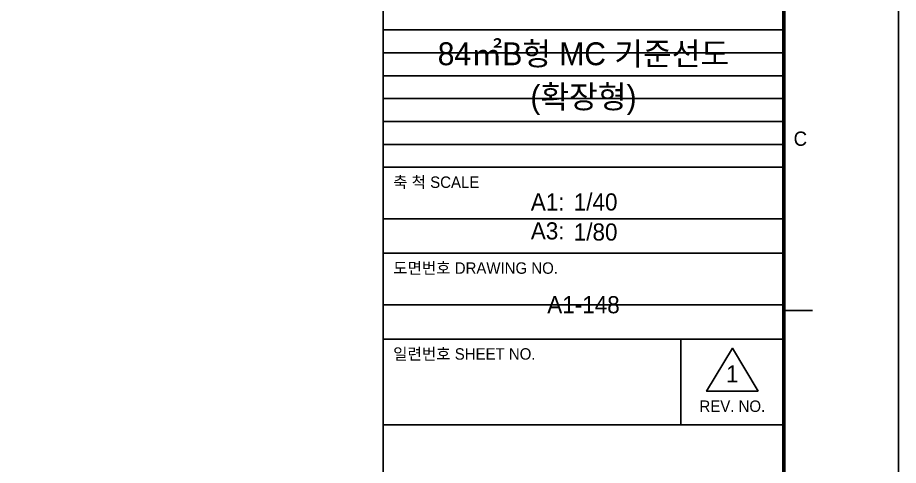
# Model space of a CAD drawing. Header units: millimetres. Extents: x 0 to 92204, y -190080 to 23760.
# Drawn here: x 77640 to 83794, y -67683 to -64554 of the extents above; entities that cross this region are included whole.
import ezdxf
from ezdxf.enums import TextEntityAlignment as Align

# ---------------------------------------------------------------- set-up
doc = ezdxf.new("R2010")
doc.units = ezdxf.units.MM
doc.header["$LTSCALE"] = 100
doc.layers.get('defpoints').update_dxf_attribs({"color": 139})
for name, color, linetype in [('00-FORM TEX', 3, 'Continuous'), ('AA-BORD-FORM', 7, 'Continuous'), ('AA-BORD-TEXT', 3, 'Continuous')]:
    doc.layers.add(name, color=color, linetype=linetype)
doc.styles.add('HAUD01', font='Dotum.ttf')

# ---------------------------------------------------------------- blocks, each defined once
blk = doc.blocks.new('XR-FORM 청주월명')
at = {"layer": 'AA-BORD-FORM', "color": 2}
for p, q in [((751, 577), (751, 17)), ((821, 117), (826, 117)), ((751, 97), (821, 97))]:
    blk.add_line(p, q, dxfattribs=at)
at = {"layer": 'AA-BORD-FORM', "color": 3}
for p, q in [((751, 142), (821, 142)), ((751, 127), (821, 127)), ((751, 112), (821, 112)), ((803, 112), (803, 97))]:
    blk.add_line(p, q, dxfattribs=at)
at = {"layer": 'AA-BORD-FORM', "color": 1}
blk.add_lwpolyline([(0, 0), (841, 0), (841, 594), (0, 594)], close=True, dxfattribs=at)
at = {"layer": 'AA-BORD-FORM', "color": 2, "const_width": 0.682}
blk.add_lwpolyline([(21, 17), (21, 577), (821, 577), (821, 17)], close=True, dxfattribs=at)
at = {"layer": 'AA-BORD-FORM', "color": 7}
blk.add_lwpolyline([(816.5, 102.89), (812, 110.39), (807.5, 102.89)], close=True, dxfattribs=at)
at = {"layer": 'defpoints'}
for p, q in [((751, 166), (821, 166)), ((751, 162), (821, 162)), ((751, 158), (821, 158)), ((751, 154), (821, 154)), ((751, 150), (821, 150)), ((751, 146), (821, 146)), ((751, 133), (821, 133)), ((751, 118), (821, 118))]:
    blk.add_line(p, q, dxfattribs=at)
at = {"layer": 'AA-BORD-TEXT', "color": 7, "style": 'HAUD01'}
blk.add_text('C', height=2.5, dxfattribs=at).set_placement((823.88, 147), align=Align.MIDDLE_CENTER)
at = {"layer": 'AA-BORD-TEXT', "color": 3, "style": 'HAUD01'}
for s, p in [('축 척 SCALE', (752.75, 138.4)), ('도면번호 DRAWING NO.', (752.75, 123.4)), ('일련번호 SHEET NO.', (752.75, 108.4))]:
    blk.add_text(s, height=2, rotation=360, dxfattribs=at).set_placement(p)
at = {"layer": 'AA-BORD-TEXT', "style": 'HAUD01'}
for s, p in [('A1:', (776.8, 134.45)), ('A3:', (776.8, 129.4))]:
    blk.add_text(s, height=3, dxfattribs=at).set_placement(p)
at = {"layer": 'AA-BORD-TEXT', "color": 3, "style": 'HAUD01'}
for s, height, rotation, p in [('1', 3, 0, (812, 105.92)), ('REV. NO.', 2, 360, (812, 100.27))]:
    blk.add_text(s, height=height, rotation=rotation, dxfattribs=at).set_placement(p, align=Align.MIDDLE_CENTER)

msp = doc.modelspace()

# ---------------------------------------------------------------- block references
at = {"xscale": 40, "yscale": 40, "zscale": 40}
msp.add_blockref('XR-FORM 청주월명', (50153.9, -71280), dxfattribs=at)

# ---------------------------------------------------------------- texts
at = {"layer": '00-FORM TEX', "color": 3, "style": 'HAUD01'}
for s, p in [('84㎡B형 MC 기준선도', (81593.9, -64800)), ('(확장형)', (81593.9, -65120))]:
    msp.add_text(s, height=160, dxfattribs=at).set_placement(p, align=Align.MIDDLE)
at = {"layer": '00-FORM TEX', "style": 'HAUD01'}
for s, p in [('1/40', (81525.8, -65902.1)), ('1/80', (81525.8, -66112))]:
    msp.add_text(s, height=120, dxfattribs=at).set_placement(p)
msp.add_text('A1-148', height=120, dxfattribs=at).set_placement((81593.9, -66560), align=Align.MIDDLE_CENTER)

doc.saveas('drawing.dxf')
